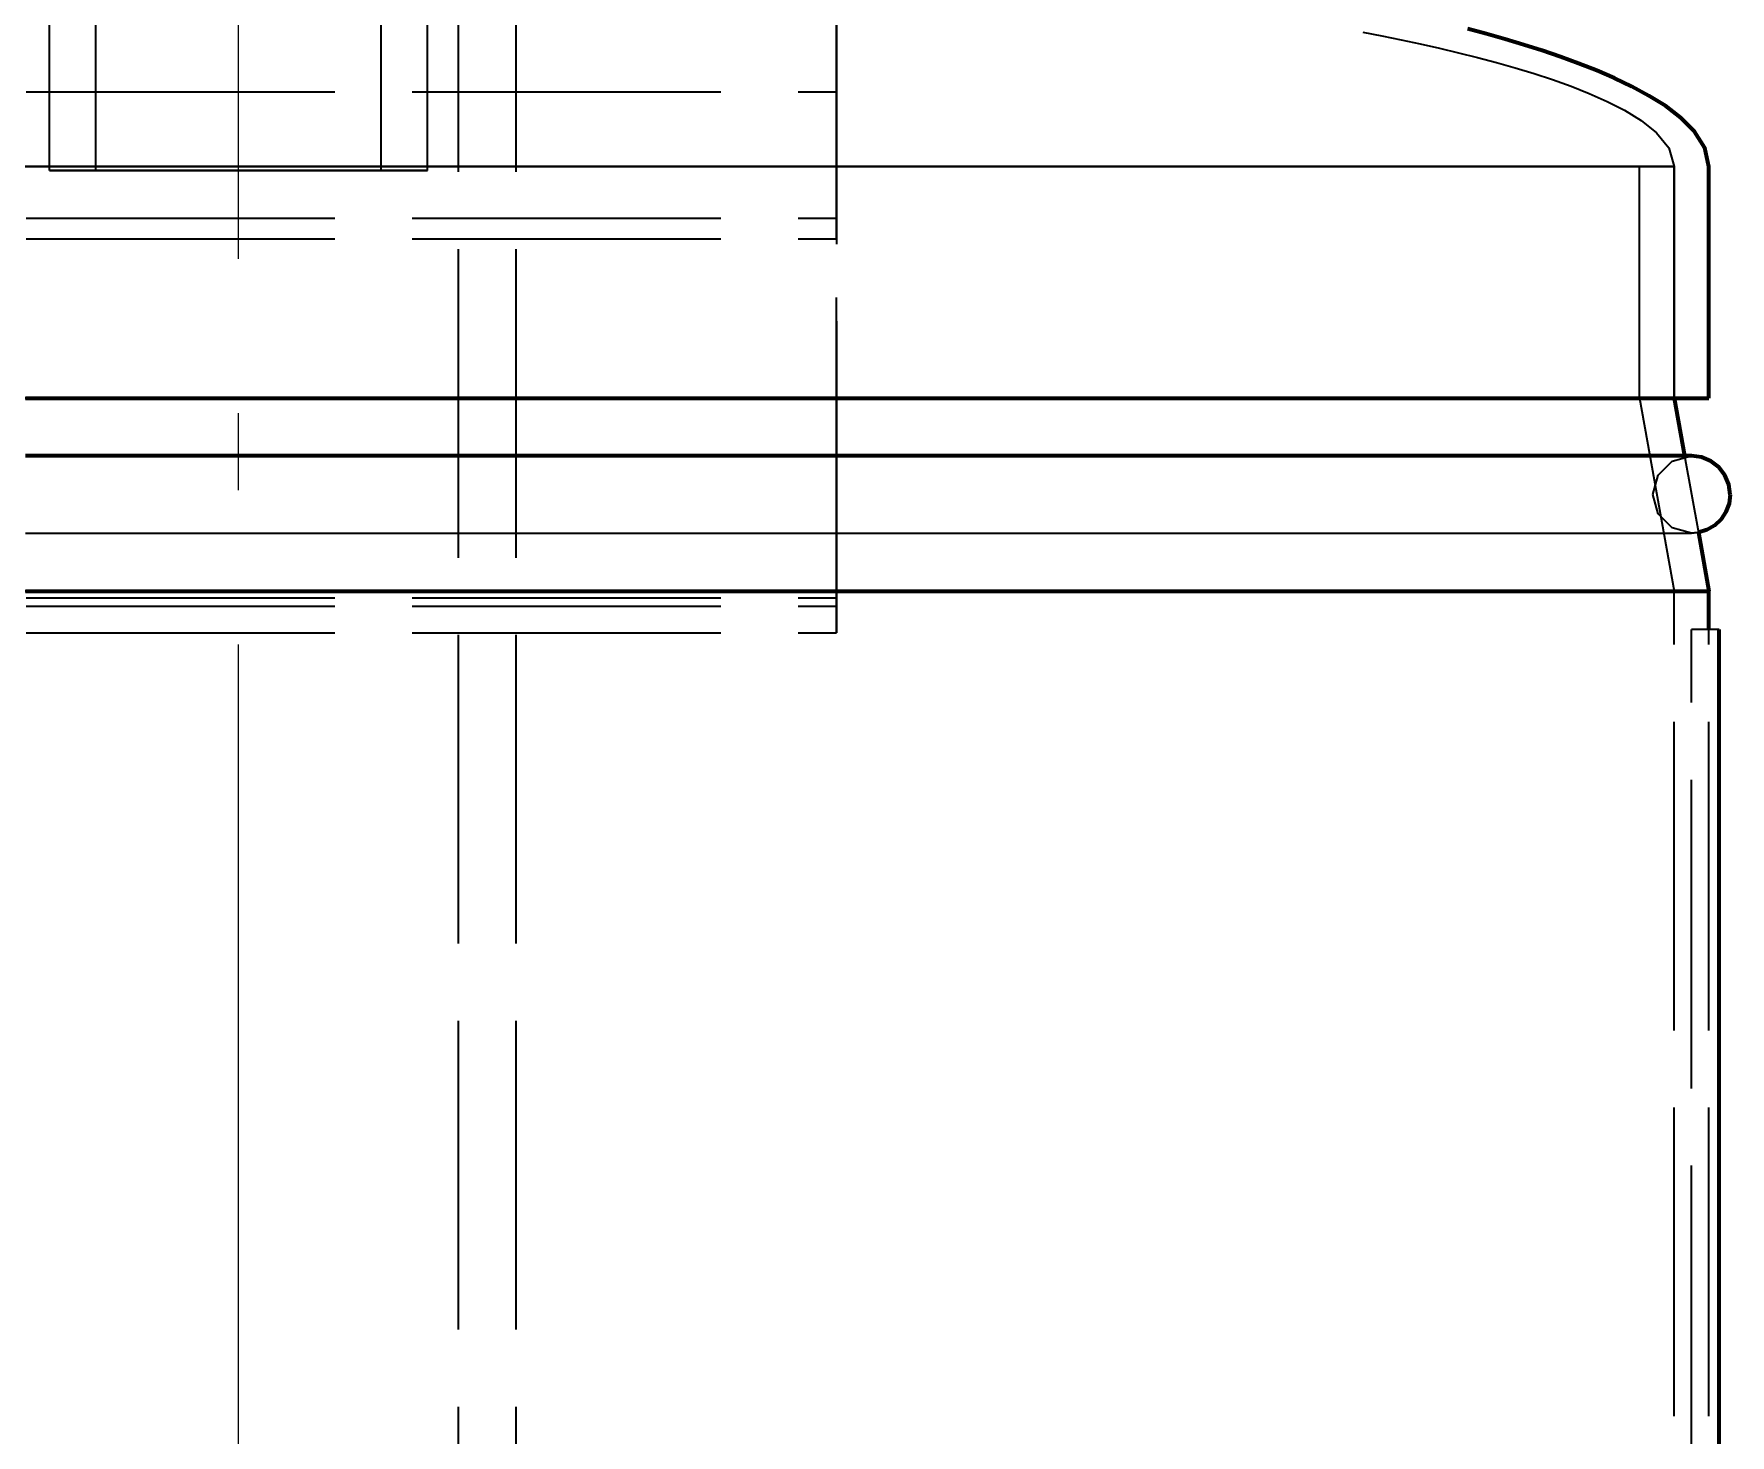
# Model space of a CAD drawing. Header units: millimetres. Extents: x 0 to 2208, y 0 to 420.
# Drawn here: x 195.88 to 217.86, y 222.23 to 240.39 of the extents above; entities that cross this region are included whole.
import ezdxf

# ---------------------------------------------------------------- set-up
doc = ezdxf.new("R2010")
doc.units = ezdxf.units.MM
doc.linetypes.add('IRAM-E-TRAZOS', pattern=[5, 4, -1])
doc.linetypes.add('IRAM-F-TRAZO-PUNTO', pattern=[20, 15, -2, 1, -2])
for name, color, linetype, lineweight in [('01-VISIBLE', 7, 'CONTINUOUS', 70), ('02-OCULTA', 4, 'IRAM-E-TRAZOS', 35), ('03-EJE', 1, 'IRAM-F-TRAZO-PUNTO', 18)]:
    doc.layers.add(name, color=color, linetype=linetype, lineweight=lineweight)

msp = doc.modelspace()

# ---------------------------------------------------------------- linework, layer by layer
at = {"layer": '01-VISIBLE'}
for p, q in [((217.585, 235.668), (217.585, 238.668)), ((217.135, 235.668), (217.27, 234.918)), ((217.449, 233.926), (217.585, 233.168)), ((217.585, 232.668), (217.585, 233.168)), ((217.72, 219.227), (217.72, 232.668))]:
    msp.add_line(p, q, dxfattribs=at)
for points in [[(217.585, 238.668), (217.532, 238.911), (217.398, 239.122), (217.221, 239.3), (217.022, 239.453), (216.809, 239.586), (216.589, 239.705), (216.362, 239.814), (216.132, 239.913), (215.898, 240.005), (215.663, 240.091), (215.425, 240.171), (215.186, 240.247), (214.945, 240.319), (214.704, 240.387), (214.461, 240.451)], [(195.778, 235.668), (196.028, 235.668), (196.279, 235.668), (196.53, 235.668), (196.78, 235.668), (197.031, 235.668), (197.282, 235.668), (197.532, 235.668), (197.783, 235.668), (198.034, 235.668), (198.284, 235.668), (198.535, 235.668), (198.786, 235.668), (199.036, 235.668), (199.287, 235.668), (199.538, 235.668), (199.788, 235.668), (200.039, 235.668), (200.29, 235.668), (200.54, 235.668), (200.791, 235.668), (201.042, 235.668), (201.292, 235.668), (201.543, 235.668), (201.794, 235.668), (202.044, 235.668), (202.295, 235.668), (202.546, 235.668), (202.796, 235.668), (203.047, 235.668), (203.297, 235.668), (203.548, 235.668), (203.799, 235.668), (204.049, 235.668), (204.3, 235.668), (204.551, 235.668), (204.801, 235.668), (205.052, 235.668), (205.303, 235.668), (205.553, 235.668), (205.804, 235.668), (206.055, 235.668), (206.305, 235.668), (206.556, 235.668), (206.807, 235.668), (207.057, 235.668), (207.308, 235.668), (207.559, 235.668), (207.809, 235.668), (208.06, 235.668), (208.311, 235.668), (208.561, 235.668), (208.812, 235.668), (209.063, 235.668), (209.313, 235.668), (209.564, 235.668), (209.815, 235.668), (210.065, 235.668), (210.316, 235.668), (210.567, 235.668), (210.817, 235.668), (211.068, 235.668), (211.319, 235.668), (211.569, 235.668), (211.82, 235.668), (212.071, 235.668), (212.321, 235.668), (212.572, 235.668), (212.822, 235.668), (213.073, 235.668), (213.324, 235.668), (213.574, 235.668), (213.825, 235.668), (214.076, 235.668), (214.326, 235.668), (214.577, 235.668), (214.828, 235.668), (215.078, 235.668), (215.329, 235.668), (215.58, 235.668), (215.83, 235.668), (216.081, 235.668), (216.332, 235.668), (216.582, 235.668), (216.833, 235.668), (217.084, 235.668), (217.334, 235.668), (217.585, 235.668)], [(217.36, 234.918), (217.109, 234.918), (216.858, 234.918), (216.607, 234.918), (216.356, 234.918), (216.105, 234.918), (215.854, 234.918), (215.603, 234.918), (215.352, 234.918), (215.101, 234.918), (214.85, 234.918), (214.599, 234.918), (214.348, 234.918), (214.097, 234.918), (213.846, 234.918), (213.595, 234.918), (213.344, 234.918), (213.093, 234.918), (212.842, 234.918), (212.591, 234.918), (212.34, 234.918), (212.089, 234.918), (211.838, 234.918), (211.587, 234.918), (211.336, 234.918), (211.085, 234.918), (210.834, 234.918), (210.583, 234.918), (210.332, 234.918), (210.081, 234.918), (209.83, 234.918), (209.579, 234.918), (209.328, 234.918), (209.077, 234.918), (208.826, 234.918), (208.575, 234.918), (208.324, 234.918), (208.073, 234.918), (207.822, 234.918), (207.571, 234.918), (207.32, 234.918), (207.069, 234.918), (206.818, 234.918), (206.567, 234.918), (206.316, 234.918), (206.065, 234.918), (205.814, 234.918), (205.563, 234.918), (205.312, 234.918), (205.061, 234.918), (204.81, 234.918), (204.559, 234.918), (204.308, 234.918), (204.057, 234.918), (203.806, 234.918), (203.555, 234.918), (203.304, 234.918), (203.053, 234.918), (202.802, 234.918), (202.551, 234.918), (202.3, 234.918), (202.049, 234.918), (201.798, 234.918), (201.547, 234.918), (201.296, 234.918), (201.045, 234.918), (200.794, 234.918), (200.543, 234.918), (200.292, 234.918), (200.041, 234.918), (199.79, 234.918), (199.539, 234.918), (199.288, 234.918), (199.037, 234.918), (198.786, 234.918), (198.535, 234.918), (198.284, 234.918), (198.033, 234.918), (197.782, 234.918), (197.531, 234.918), (197.28, 234.918), (197.029, 234.918), (196.778, 234.918), (196.527, 234.918), (196.276, 234.918), (196.025, 234.918), (195.774, 234.918)], [(217.36, 234.918), (217.36, 234.918), (217.36, 234.918), (217.36, 234.918), (217.36, 234.918), (217.36, 234.918), (217.36, 234.918)], [(217.86, 234.418), (217.843, 234.547), (217.793, 234.668), (217.714, 234.772), (217.61, 234.851), (217.489, 234.901), (217.36, 234.918)], [(217.86, 234.418), (217.847, 234.303), (217.807, 234.194), (217.744, 234.097), (217.66, 234.018), (217.559, 233.959), (217.449, 233.926)], [(195.778, 233.168), (196.028, 233.168), (196.279, 233.168), (196.53, 233.168), (196.78, 233.168), (197.031, 233.168), (197.282, 233.168), (197.532, 233.168), (197.783, 233.168), (198.034, 233.168), (198.284, 233.168), (198.535, 233.168), (198.786, 233.168), (199.036, 233.168), (199.287, 233.168), (199.538, 233.168), (199.788, 233.168), (200.039, 233.168), (200.29, 233.168), (200.54, 233.168), (200.791, 233.168), (201.042, 233.168), (201.292, 233.168), (201.543, 233.168), (201.794, 233.168), (202.044, 233.168), (202.295, 233.168), (202.546, 233.168), (202.796, 233.168), (203.047, 233.168), (203.297, 233.168), (203.548, 233.168), (203.799, 233.168), (204.049, 233.168), (204.3, 233.168), (204.551, 233.168), (204.801, 233.168), (205.052, 233.168), (205.303, 233.168), (205.553, 233.168), (205.804, 233.168), (206.055, 233.168), (206.305, 233.168), (206.556, 233.168), (206.807, 233.168), (207.057, 233.168), (207.308, 233.168), (207.559, 233.168), (207.809, 233.168), (208.06, 233.168), (208.311, 233.168), (208.561, 233.168), (208.812, 233.168), (209.063, 233.168), (209.313, 233.168), (209.564, 233.168), (209.815, 233.168), (210.065, 233.168), (210.316, 233.168), (210.567, 233.168), (210.817, 233.168), (211.068, 233.168), (211.319, 233.168), (211.569, 233.168), (211.82, 233.168), (212.071, 233.168), (212.321, 233.168), (212.572, 233.168), (212.822, 233.168), (213.073, 233.168), (213.324, 233.168), (213.574, 233.168), (213.825, 233.168), (214.076, 233.168), (214.326, 233.168), (214.577, 233.168), (214.828, 233.168), (215.078, 233.168), (215.329, 233.168), (215.58, 233.168), (215.83, 233.168), (216.081, 233.168), (216.332, 233.168), (216.582, 233.168), (216.833, 233.168), (217.084, 233.168), (217.334, 233.168), (217.585, 233.168)]]:
    msp.add_lwpolyline(points, dxfattribs=at)
at = {"layer": '02-OCULTA'}
for p, q in [((196.085, 238.618), (196.085, 248.568)), ((196.685, 238.618), (196.685, 248.568)), ((200.385, 238.618), (200.385, 248.568)), ((200.985, 238.618), (200.985, 248.568)), ((201.385, 108.598), (201.385, 243.673)), ((202.135, 108.598), (202.135, 243.673)), ((206.285, 241.663), (206.285, 233.078)), ((206.285, 239.638), (206.285, 240.908)), ((190.785, 239.638), (206.285, 239.638)), ((206.285, 237.998), (206.285, 239.638)), ((216.685, 235.668), (216.685, 238.668)), ((217.135, 235.668), (217.135, 238.668)), ((217.135, 238.668), (217.135, 235.668)), ((190.785, 237.998), (206.285, 237.998)), ((206.285, 237.733), (206.285, 237.998)), ((190.785, 237.733), (206.285, 237.733)), ((206.285, 232.973), (206.285, 237.733)), ((216.685, 235.668), (217.135, 233.168)), ((217.27, 234.918), (217.449, 233.926)), ((217.135, 112.473), (217.135, 233.168)), ((190.785, 233.078), (206.285, 233.078)), ((190.785, 232.973), (206.285, 232.973)), ((206.285, 233.078), (206.285, 232.628)), ((206.285, 232.628), (206.285, 232.973)), ((190.785, 232.628), (206.285, 232.628)), ((217.72, 232.668), (217.36, 232.668)), ((217.36, 111.723), (217.36, 232.668)), ((217.36, 111.723), (217.36, 232.668)), ((217.72, 232.668), (217.36, 232.668)), ((217.585, 112.473), (217.585, 232.668)), ((217.72, 111.554), (217.72, 232.668))]:
    msp.add_line(p, q, dxfattribs=at)
for points in [[(213.101, 240.409), (213.35, 240.361), (213.599, 240.31), (213.847, 240.258), (214.095, 240.202), (214.342, 240.144), (214.588, 240.082), (214.833, 240.017), (215.077, 239.948), (215.32, 239.874), (215.561, 239.795), (215.8, 239.71), (216.036, 239.616), (216.268, 239.513), (216.493, 239.397), (216.709, 239.264), (216.907, 239.105), (217.066, 238.909), (217.135, 238.668)], [(195.656, 238.668), (195.906, 238.668), (196.157, 238.668), (196.407, 238.668), (196.657, 238.668), (196.908, 238.668), (197.158, 238.668), (197.408, 238.668), (197.659, 238.668), (197.909, 238.668), (198.159, 238.668), (198.41, 238.668), (198.66, 238.668), (198.911, 238.668), (199.161, 238.668), (199.411, 238.668), (199.662, 238.668), (199.912, 238.668), (200.162, 238.668), (200.413, 238.668), (200.663, 238.668), (200.913, 238.668), (201.164, 238.668), (201.414, 238.668), (201.664, 238.668), (201.915, 238.668), (202.165, 238.668), (202.415, 238.668), (202.666, 238.668), (202.916, 238.668), (203.166, 238.668), (203.417, 238.668), (203.667, 238.668), (203.917, 238.668), (204.168, 238.668), (204.418, 238.668), (204.668, 238.668), (204.919, 238.668), (205.169, 238.668), (205.419, 238.668), (205.67, 238.668), (205.92, 238.668), (206.171, 238.668), (206.421, 238.668), (206.671, 238.668), (206.922, 238.668), (207.172, 238.668), (207.422, 238.668), (207.673, 238.668), (207.923, 238.668), (208.173, 238.668), (208.424, 238.668), (208.674, 238.668), (208.924, 238.668), (209.175, 238.668), (209.425, 238.668), (209.675, 238.668), (209.926, 238.668), (210.176, 238.668), (210.426, 238.668), (210.677, 238.668), (210.927, 238.668), (211.177, 238.668), (211.428, 238.668), (211.678, 238.668), (211.928, 238.668), (212.179, 238.668), (212.429, 238.668), (212.679, 238.668), (212.93, 238.668), (213.18, 238.668), (213.431, 238.668), (213.681, 238.668), (213.931, 238.668), (214.182, 238.668), (214.432, 238.668), (214.682, 238.668), (214.933, 238.668), (215.183, 238.668), (215.433, 238.668), (215.684, 238.668), (215.934, 238.668), (216.184, 238.668), (216.435, 238.668), (216.685, 238.668)], [(198.535, 238.668), (198.283, 238.668), (198.031, 238.668), (197.779, 238.668), (197.527, 238.668), (197.275, 238.668), (197.023, 238.668), (196.77, 238.668), (196.518, 238.668), (196.266, 238.668), (196.014, 238.668), (195.762, 238.668)], [(198.535, 238.668), (198.284, 238.668), (198.032, 238.668), (197.781, 238.668), (197.53, 238.668), (197.278, 238.668), (197.027, 238.668), (196.776, 238.668), (196.524, 238.668), (196.273, 238.668), (196.021, 238.668), (195.77, 238.668)], [(195.77, 238.668), (196.021, 238.668), (196.273, 238.668), (196.524, 238.668), (196.776, 238.668), (197.027, 238.668), (197.278, 238.668), (197.53, 238.668), (197.781, 238.668), (198.032, 238.668), (198.284, 238.668), (198.535, 238.668), (198.786, 238.668), (199.038, 238.668), (199.289, 238.668), (199.54, 238.668), (199.792, 238.668), (200.043, 238.668), (200.294, 238.668), (200.546, 238.668), (200.797, 238.668), (201.049, 238.668), (201.3, 238.668), (201.551, 238.668), (201.803, 238.668), (202.054, 238.668), (202.305, 238.668), (202.557, 238.668), (202.808, 238.668), (203.059, 238.668), (203.311, 238.668), (203.562, 238.668), (203.813, 238.668), (204.065, 238.668), (204.316, 238.668), (204.567, 238.668), (204.819, 238.668), (205.07, 238.668), (205.321, 238.668), (205.573, 238.668), (205.824, 238.668), (206.076, 238.668), (206.327, 238.668), (206.578, 238.668), (206.83, 238.668), (207.081, 238.668), (207.332, 238.668), (207.584, 238.668), (207.835, 238.668), (208.086, 238.668), (208.338, 238.668), (208.589, 238.668), (208.84, 238.668), (209.092, 238.668), (209.343, 238.668), (209.594, 238.668), (209.846, 238.668), (210.097, 238.668), (210.349, 238.668), (210.6, 238.668), (210.851, 238.668), (211.103, 238.668), (211.354, 238.668), (211.605, 238.668), (211.857, 238.668), (212.108, 238.668), (212.359, 238.668), (212.611, 238.668), (212.862, 238.668), (213.113, 238.668), (213.365, 238.668), (213.616, 238.668), (213.867, 238.668), (214.119, 238.668), (214.37, 238.668), (214.621, 238.668), (214.873, 238.668), (215.124, 238.668), (215.376, 238.668), (215.627, 238.668), (215.878, 238.668), (216.13, 238.668), (216.381, 238.668), (216.632, 238.668), (216.884, 238.668), (217.135, 238.668)], [(217.135, 238.668), (216.884, 238.668), (216.632, 238.668), (216.381, 238.668), (216.13, 238.668), (215.878, 238.668), (215.627, 238.668), (215.376, 238.668), (215.124, 238.668), (214.873, 238.668), (214.621, 238.668), (214.37, 238.668), (214.119, 238.668), (213.867, 238.668), (213.616, 238.668), (213.365, 238.668), (213.113, 238.668), (212.862, 238.668), (212.611, 238.668), (212.359, 238.668), (212.108, 238.668), (211.857, 238.668), (211.605, 238.668), (211.354, 238.668), (211.103, 238.668), (210.851, 238.668), (210.6, 238.668), (210.349, 238.668), (210.097, 238.668), (209.846, 238.668), (209.594, 238.668), (209.343, 238.668), (209.092, 238.668), (208.84, 238.668), (208.589, 238.668), (208.338, 238.668), (208.086, 238.668), (207.835, 238.668), (207.584, 238.668), (207.332, 238.668), (207.081, 238.668), (206.83, 238.668), (206.578, 238.668), (206.327, 238.668), (206.076, 238.668), (205.824, 238.668), (205.573, 238.668), (205.321, 238.668), (205.07, 238.668), (204.819, 238.668), (204.567, 238.668), (204.316, 238.668), (204.065, 238.668), (203.813, 238.668), (203.562, 238.668), (203.311, 238.668), (203.059, 238.668), (202.808, 238.668), (202.557, 238.668), (202.305, 238.668), (202.054, 238.668), (201.803, 238.668), (201.551, 238.668), (201.3, 238.668), (201.049, 238.668), (200.797, 238.668), (200.546, 238.668), (200.294, 238.668), (200.043, 238.668), (199.792, 238.668), (199.54, 238.668), (199.289, 238.668), (199.038, 238.668), (198.786, 238.668), (198.535, 238.668)], [(216.685, 238.668), (216.433, 238.668), (216.181, 238.668), (215.929, 238.668), (215.677, 238.668), (215.425, 238.668), (215.172, 238.668), (214.92, 238.668), (214.668, 238.668), (214.416, 238.668), (214.164, 238.668), (213.912, 238.668), (213.66, 238.668), (213.408, 238.668), (213.156, 238.668), (212.904, 238.668), (212.652, 238.668), (212.4, 238.668), (212.148, 238.668), (211.895, 238.668), (211.643, 238.668), (211.391, 238.668), (211.139, 238.668), (210.887, 238.668), (210.635, 238.668), (210.383, 238.668), (210.131, 238.668), (209.879, 238.668), (209.627, 238.668), (209.375, 238.668), (209.123, 238.668), (208.87, 238.668), (208.618, 238.668), (208.366, 238.668), (208.114, 238.668), (207.862, 238.668), (207.61, 238.668), (207.358, 238.668), (207.106, 238.668), (206.854, 238.668), (206.602, 238.668), (206.35, 238.668), (206.097, 238.668), (205.845, 238.668), (205.593, 238.668), (205.341, 238.668), (205.089, 238.668), (204.837, 238.668), (204.585, 238.668), (204.333, 238.668), (204.081, 238.668), (203.829, 238.668), (203.577, 238.668), (203.325, 238.668), (203.072, 238.668), (202.82, 238.668), (202.568, 238.668), (202.316, 238.668), (202.064, 238.668), (201.812, 238.668), (201.56, 238.668), (201.308, 238.668), (201.056, 238.668), (200.804, 238.668), (200.552, 238.668), (200.3, 238.668), (200.047, 238.668), (199.795, 238.668), (199.543, 238.668), (199.291, 238.668), (199.039, 238.668), (198.787, 238.668), (198.535, 238.668)], [(198.535, 238.618), (198.263, 238.618), (197.991, 238.618), (197.718, 238.618), (197.446, 238.618), (197.174, 238.618), (196.902, 238.618), (196.629, 238.618), (196.357, 238.618), (196.085, 238.618)], [(196.085, 238.618), (196.343, 238.618), (196.601, 238.618), (196.859, 238.618), (197.117, 238.618), (197.374, 238.618), (197.632, 238.618), (197.89, 238.618), (198.148, 238.618), (198.406, 238.618), (198.664, 238.618), (198.922, 238.618), (199.18, 238.618), (199.438, 238.618), (199.696, 238.618), (199.953, 238.618), (200.211, 238.618), (200.469, 238.618), (200.727, 238.618), (200.985, 238.618)], [(198.535, 238.618), (198.271, 238.618), (198.006, 238.618), (197.742, 238.618), (197.478, 238.618), (197.214, 238.618), (196.949, 238.618), (196.685, 238.618)], [(196.685, 238.618), (196.949, 238.618), (197.214, 238.618), (197.478, 238.618), (197.742, 238.618), (198.006, 238.618), (198.271, 238.618), (198.535, 238.618), (198.799, 238.618), (199.064, 238.618), (199.328, 238.618), (199.592, 238.618), (199.856, 238.618), (200.121, 238.618), (200.385, 238.618)], [(200.985, 238.618), (200.713, 238.618), (200.441, 238.618), (200.168, 238.618), (199.896, 238.618), (199.624, 238.618), (199.352, 238.618), (199.079, 238.618), (198.807, 238.618), (198.535, 238.618)], [(200.385, 238.618), (200.121, 238.618), (199.856, 238.618), (199.592, 238.618), (199.328, 238.618), (199.064, 238.618), (198.799, 238.618), (198.535, 238.618)], [(195.656, 235.668), (195.906, 235.668), (196.157, 235.668), (196.407, 235.668), (196.657, 235.668), (196.908, 235.668), (197.158, 235.668), (197.408, 235.668), (197.659, 235.668), (197.909, 235.668), (198.159, 235.668), (198.41, 235.668), (198.66, 235.668), (198.911, 235.668), (199.161, 235.668), (199.411, 235.668), (199.662, 235.668), (199.912, 235.668), (200.162, 235.668), (200.413, 235.668), (200.663, 235.668), (200.913, 235.668), (201.164, 235.668), (201.414, 235.668), (201.664, 235.668), (201.915, 235.668), (202.165, 235.668), (202.415, 235.668), (202.666, 235.668), (202.916, 235.668), (203.166, 235.668), (203.417, 235.668), (203.667, 235.668), (203.917, 235.668), (204.168, 235.668), (204.418, 235.668), (204.668, 235.668), (204.919, 235.668), (205.169, 235.668), (205.419, 235.668), (205.67, 235.668), (205.92, 235.668), (206.171, 235.668), (206.421, 235.668), (206.671, 235.668), (206.922, 235.668), (207.172, 235.668), (207.422, 235.668), (207.673, 235.668), (207.923, 235.668), (208.173, 235.668), (208.424, 235.668), (208.674, 235.668), (208.924, 235.668), (209.175, 235.668), (209.425, 235.668), (209.675, 235.668), (209.926, 235.668), (210.176, 235.668), (210.426, 235.668), (210.677, 235.668), (210.927, 235.668), (211.177, 235.668), (211.428, 235.668), (211.678, 235.668), (211.928, 235.668), (212.179, 235.668), (212.429, 235.668), (212.679, 235.668), (212.93, 235.668), (213.18, 235.668), (213.431, 235.668), (213.681, 235.668), (213.931, 235.668), (214.182, 235.668), (214.432, 235.668), (214.682, 235.668), (214.933, 235.668), (215.183, 235.668), (215.433, 235.668), (215.684, 235.668), (215.934, 235.668), (216.184, 235.668), (216.435, 235.668), (216.685, 235.668)], [(198.535, 235.668), (198.283, 235.668), (198.031, 235.668), (197.779, 235.668), (197.527, 235.668), (197.275, 235.668), (197.023, 235.668), (196.77, 235.668), (196.518, 235.668), (196.266, 235.668), (196.014, 235.668), (195.762, 235.668)], [(198.535, 235.668), (198.284, 235.668), (198.032, 235.668), (197.781, 235.668), (197.53, 235.668), (197.278, 235.668), (197.027, 235.668), (196.776, 235.668), (196.524, 235.668), (196.273, 235.668), (196.021, 235.668), (195.77, 235.668)], [(195.77, 235.668), (196.021, 235.668), (196.273, 235.668), (196.524, 235.668), (196.776, 235.668), (197.027, 235.668), (197.278, 235.668), (197.53, 235.668), (197.781, 235.668), (198.032, 235.668), (198.284, 235.668), (198.535, 235.668), (198.786, 235.668), (199.038, 235.668), (199.289, 235.668), (199.54, 235.668), (199.792, 235.668), (200.043, 235.668), (200.294, 235.668), (200.546, 235.668), (200.797, 235.668), (201.049, 235.668), (201.3, 235.668), (201.551, 235.668), (201.803, 235.668), (202.054, 235.668), (202.305, 235.668), (202.557, 235.668), (202.808, 235.668), (203.059, 235.668), (203.311, 235.668), (203.562, 235.668), (203.813, 235.668), (204.065, 235.668), (204.316, 235.668), (204.567, 235.668), (204.819, 235.668), (205.07, 235.668), (205.321, 235.668), (205.573, 235.668), (205.824, 235.668), (206.076, 235.668), (206.327, 235.668), (206.578, 235.668), (206.83, 235.668), (207.081, 235.668), (207.332, 235.668), (207.584, 235.668), (207.835, 235.668), (208.086, 235.668), (208.338, 235.668), (208.589, 235.668), (208.84, 235.668), (209.092, 235.668), (209.343, 235.668), (209.594, 235.668), (209.846, 235.668), (210.097, 235.668), (210.349, 235.668), (210.6, 235.668), (210.851, 235.668), (211.103, 235.668), (211.354, 235.668), (211.605, 235.668), (211.857, 235.668), (212.108, 235.668), (212.359, 235.668), (212.611, 235.668), (212.862, 235.668), (213.113, 235.668), (213.365, 235.668), (213.616, 235.668), (213.867, 235.668), (214.119, 235.668), (214.37, 235.668), (214.621, 235.668), (214.873, 235.668), (215.124, 235.668), (215.376, 235.668), (215.627, 235.668), (215.878, 235.668), (216.13, 235.668), (216.381, 235.668), (216.632, 235.668), (216.884, 235.668), (217.135, 235.668)], [(198.535, 235.668), (198.284, 235.668), (198.032, 235.668), (197.781, 235.668), (197.53, 235.668), (197.278, 235.668), (197.027, 235.668), (196.776, 235.668), (196.524, 235.668), (196.273, 235.668), (196.021, 235.668), (195.77, 235.668)], [(195.77, 235.668), (196.021, 235.668), (196.273, 235.668), (196.524, 235.668), (196.776, 235.668), (197.027, 235.668), (197.278, 235.668), (197.53, 235.668), (197.781, 235.668), (198.032, 235.668), (198.284, 235.668), (198.535, 235.668), (198.786, 235.668), (199.038, 235.668), (199.289, 235.668), (199.54, 235.668), (199.792, 235.668), (200.043, 235.668), (200.294, 235.668), (200.546, 235.668), (200.797, 235.668), (201.049, 235.668), (201.3, 235.668), (201.551, 235.668), (201.803, 235.668), (202.054, 235.668), (202.305, 235.668), (202.557, 235.668), (202.808, 235.668), (203.059, 235.668), (203.311, 235.668), (203.562, 235.668), (203.813, 235.668), (204.065, 235.668), (204.316, 235.668), (204.567, 235.668), (204.819, 235.668), (205.07, 235.668), (205.321, 235.668), (205.573, 235.668), (205.824, 235.668), (206.076, 235.668), (206.327, 235.668), (206.578, 235.668), (206.83, 235.668), (207.081, 235.668), (207.332, 235.668), (207.584, 235.668), (207.835, 235.668), (208.086, 235.668), (208.338, 235.668), (208.589, 235.668), (208.84, 235.668), (209.092, 235.668), (209.343, 235.668), (209.594, 235.668), (209.846, 235.668), (210.097, 235.668), (210.349, 235.668), (210.6, 235.668), (210.851, 235.668), (211.103, 235.668), (211.354, 235.668), (211.605, 235.668), (211.857, 235.668), (212.108, 235.668), (212.359, 235.668), (212.611, 235.668), (212.862, 235.668), (213.113, 235.668), (213.365, 235.668), (213.616, 235.668), (213.867, 235.668), (214.119, 235.668), (214.37, 235.668), (214.621, 235.668), (214.873, 235.668), (215.124, 235.668), (215.376, 235.668), (215.627, 235.668), (215.878, 235.668), (216.13, 235.668), (216.381, 235.668), (216.632, 235.668), (216.884, 235.668), (217.135, 235.668)], [(198.535, 235.668), (198.284, 235.668), (198.034, 235.668), (197.783, 235.668), (197.532, 235.668), (197.282, 235.668), (197.031, 235.668), (196.78, 235.668), (196.53, 235.668), (196.279, 235.668), (196.028, 235.668), (195.778, 235.668)], [(217.135, 235.668), (216.884, 235.668), (216.632, 235.668), (216.381, 235.668), (216.13, 235.668), (215.878, 235.668), (215.627, 235.668), (215.376, 235.668), (215.124, 235.668), (214.873, 235.668), (214.621, 235.668), (214.37, 235.668), (214.119, 235.668), (213.867, 235.668), (213.616, 235.668), (213.365, 235.668), (213.113, 235.668), (212.862, 235.668), (212.611, 235.668), (212.359, 235.668), (212.108, 235.668), (211.857, 235.668), (211.605, 235.668), (211.354, 235.668), (211.103, 235.668), (210.851, 235.668), (210.6, 235.668), (210.349, 235.668), (210.097, 235.668), (209.846, 235.668), (209.594, 235.668), (209.343, 235.668), (209.092, 235.668), (208.84, 235.668), (208.589, 235.668), (208.338, 235.668), (208.086, 235.668), (207.835, 235.668), (207.584, 235.668), (207.332, 235.668), (207.081, 235.668), (206.83, 235.668), (206.578, 235.668), (206.327, 235.668), (206.076, 235.668), (205.824, 235.668), (205.573, 235.668), (205.321, 235.668), (205.07, 235.668), (204.819, 235.668), (204.567, 235.668), (204.316, 235.668), (204.065, 235.668), (203.813, 235.668), (203.562, 235.668), (203.311, 235.668), (203.059, 235.668), (202.808, 235.668), (202.557, 235.668), (202.305, 235.668), (202.054, 235.668), (201.803, 235.668), (201.551, 235.668), (201.3, 235.668), (201.049, 235.668), (200.797, 235.668), (200.546, 235.668), (200.294, 235.668), (200.043, 235.668), (199.792, 235.668), (199.54, 235.668), (199.289, 235.668), (199.038, 235.668), (198.786, 235.668), (198.535, 235.668)], [(216.685, 235.668), (216.433, 235.668), (216.181, 235.668), (215.929, 235.668), (215.677, 235.668), (215.425, 235.668), (215.172, 235.668), (214.92, 235.668), (214.668, 235.668), (214.416, 235.668), (214.164, 235.668), (213.912, 235.668), (213.66, 235.668), (213.408, 235.668), (213.156, 235.668), (212.904, 235.668), (212.652, 235.668), (212.4, 235.668), (212.148, 235.668), (211.895, 235.668), (211.643, 235.668), (211.391, 235.668), (211.139, 235.668), (210.887, 235.668), (210.635, 235.668), (210.383, 235.668), (210.131, 235.668), (209.879, 235.668), (209.627, 235.668), (209.375, 235.668), (209.123, 235.668), (208.87, 235.668), (208.618, 235.668), (208.366, 235.668), (208.114, 235.668), (207.862, 235.668), (207.61, 235.668), (207.358, 235.668), (207.106, 235.668), (206.854, 235.668), (206.602, 235.668), (206.35, 235.668), (206.097, 235.668), (205.845, 235.668), (205.593, 235.668), (205.341, 235.668), (205.089, 235.668), (204.837, 235.668), (204.585, 235.668), (204.333, 235.668), (204.081, 235.668), (203.829, 235.668), (203.577, 235.668), (203.325, 235.668), (203.072, 235.668), (202.82, 235.668), (202.568, 235.668), (202.316, 235.668), (202.064, 235.668), (201.812, 235.668), (201.56, 235.668), (201.308, 235.668), (201.056, 235.668), (200.804, 235.668), (200.552, 235.668), (200.3, 235.668), (200.047, 235.668), (199.795, 235.668), (199.543, 235.668), (199.291, 235.668), (199.039, 235.668), (198.787, 235.668), (198.535, 235.668)], [(217.585, 235.668), (217.334, 235.668), (217.084, 235.668), (216.833, 235.668), (216.582, 235.668), (216.332, 235.668), (216.081, 235.668), (215.83, 235.668), (215.58, 235.668), (215.329, 235.668), (215.078, 235.668), (214.828, 235.668), (214.577, 235.668), (214.326, 235.668), (214.076, 235.668), (213.825, 235.668), (213.574, 235.668), (213.324, 235.668), (213.073, 235.668), (212.822, 235.668), (212.572, 235.668), (212.321, 235.668), (212.071, 235.668), (211.82, 235.668), (211.569, 235.668), (211.319, 235.668), (211.068, 235.668), (210.817, 235.668), (210.567, 235.668), (210.316, 235.668), (210.065, 235.668), (209.815, 235.668), (209.564, 235.668), (209.313, 235.668), (209.063, 235.668), (208.812, 235.668), (208.561, 235.668), (208.311, 235.668), (208.06, 235.668), (207.809, 235.668), (207.559, 235.668), (207.308, 235.668), (207.057, 235.668), (206.807, 235.668), (206.556, 235.668), (206.305, 235.668), (206.055, 235.668), (205.804, 235.668), (205.553, 235.668), (205.303, 235.668), (205.052, 235.668), (204.801, 235.668), (204.551, 235.668), (204.3, 235.668), (204.049, 235.668), (203.799, 235.668), (203.548, 235.668), (203.297, 235.668), (203.047, 235.668), (202.796, 235.668), (202.546, 235.668), (202.295, 235.668), (202.044, 235.668), (201.794, 235.668), (201.543, 235.668), (201.292, 235.668), (201.042, 235.668), (200.791, 235.668), (200.54, 235.668), (200.29, 235.668), (200.039, 235.668), (199.788, 235.668), (199.538, 235.668), (199.287, 235.668), (199.036, 235.668), (198.786, 235.668), (198.535, 235.668)], [(217.135, 235.668), (216.884, 235.668), (216.632, 235.668), (216.381, 235.668), (216.13, 235.668), (215.878, 235.668), (215.627, 235.668), (215.376, 235.668), (215.124, 235.668), (214.873, 235.668), (214.621, 235.668), (214.37, 235.668), (214.119, 235.668), (213.867, 235.668), (213.616, 235.668), (213.365, 235.668), (213.113, 235.668), (212.862, 235.668), (212.611, 235.668), (212.359, 235.668), (212.108, 235.668), (211.857, 235.668), (211.605, 235.668), (211.354, 235.668), (211.103, 235.668), (210.851, 235.668), (210.6, 235.668), (210.349, 235.668), (210.097, 235.668), (209.846, 235.668), (209.594, 235.668), (209.343, 235.668), (209.092, 235.668), (208.84, 235.668), (208.589, 235.668), (208.338, 235.668), (208.086, 235.668), (207.835, 235.668), (207.584, 235.668), (207.332, 235.668), (207.081, 235.668), (206.83, 235.668), (206.578, 235.668), (206.327, 235.668), (206.076, 235.668), (205.824, 235.668), (205.573, 235.668), (205.321, 235.668), (205.07, 235.668), (204.819, 235.668), (204.567, 235.668), (204.316, 235.668), (204.065, 235.668), (203.813, 235.668), (203.562, 235.668), (203.311, 235.668), (203.059, 235.668), (202.808, 235.668), (202.557, 235.668), (202.305, 235.668), (202.054, 235.668), (201.803, 235.668), (201.551, 235.668), (201.3, 235.668), (201.049, 235.668), (200.797, 235.668), (200.546, 235.668), (200.294, 235.668), (200.043, 235.668), (199.792, 235.668), (199.54, 235.668), (199.289, 235.668), (199.038, 235.668), (198.786, 235.668), (198.535, 235.668)], [(198.535, 234.918), (198.284, 234.918), (198.033, 234.918), (197.782, 234.918), (197.531, 234.918), (197.28, 234.918), (197.029, 234.918), (196.778, 234.918), (196.527, 234.918), (196.276, 234.918), (196.025, 234.918), (195.774, 234.918)], [(198.535, 234.918), (198.786, 234.918), (199.037, 234.918), (199.288, 234.918), (199.539, 234.918), (199.79, 234.918), (200.041, 234.918), (200.292, 234.918), (200.543, 234.918), (200.794, 234.918), (201.045, 234.918), (201.296, 234.918), (201.547, 234.918), (201.798, 234.918), (202.049, 234.918), (202.3, 234.918), (202.551, 234.918), (202.802, 234.918), (203.053, 234.918), (203.304, 234.918), (203.555, 234.918), (203.806, 234.918), (204.057, 234.918), (204.308, 234.918), (204.559, 234.918), (204.81, 234.918), (205.061, 234.918), (205.312, 234.918), (205.563, 234.918), (205.814, 234.918), (206.065, 234.918), (206.316, 234.918), (206.567, 234.918), (206.818, 234.918), (207.069, 234.918), (207.32, 234.918), (207.571, 234.918), (207.822, 234.918), (208.073, 234.918), (208.324, 234.918), (208.575, 234.918), (208.826, 234.918), (209.077, 234.918), (209.328, 234.918), (209.579, 234.918), (209.83, 234.918), (210.081, 234.918), (210.332, 234.918), (210.583, 234.918), (210.834, 234.918), (211.085, 234.918), (211.336, 234.918), (211.587, 234.918), (211.838, 234.918), (212.089, 234.918), (212.34, 234.918), (212.591, 234.918), (212.842, 234.918), (213.093, 234.918), (213.344, 234.918), (213.595, 234.918), (213.846, 234.918), (214.097, 234.918), (214.348, 234.918), (214.599, 234.918), (214.85, 234.918), (215.101, 234.918), (215.352, 234.918), (215.603, 234.918), (215.854, 234.918), (216.105, 234.918), (216.356, 234.918), (216.607, 234.918), (216.858, 234.918), (217.109, 234.918), (217.36, 234.918)], [(217.36, 233.918), (217.11, 233.985), (216.927, 234.168), (216.86, 234.418), (216.927, 234.668), (217.11, 234.851), (217.36, 234.918)], [(195.774, 233.918), (196.025, 233.918), (196.276, 233.918), (196.527, 233.918), (196.778, 233.918), (197.029, 233.918), (197.28, 233.918), (197.531, 233.918), (197.782, 233.918), (198.033, 233.918), (198.284, 233.918), (198.535, 233.918)], [(195.774, 233.918), (196.025, 233.918), (196.276, 233.918), (196.527, 233.918), (196.778, 233.918), (197.029, 233.918), (197.28, 233.918), (197.531, 233.918), (197.782, 233.918), (198.033, 233.918), (198.284, 233.918), (198.535, 233.918), (198.786, 233.918), (199.037, 233.918), (199.288, 233.918), (199.539, 233.918), (199.79, 233.918), (200.041, 233.918), (200.292, 233.918), (200.543, 233.918), (200.794, 233.918), (201.045, 233.918), (201.296, 233.918), (201.547, 233.918), (201.798, 233.918), (202.049, 233.918), (202.3, 233.918), (202.551, 233.918), (202.802, 233.918), (203.053, 233.918), (203.304, 233.918), (203.555, 233.918), (203.806, 233.918), (204.057, 233.918), (204.308, 233.918), (204.559, 233.918), (204.81, 233.918), (205.061, 233.918), (205.312, 233.918), (205.563, 233.918), (205.814, 233.918), (206.065, 233.918), (206.316, 233.918), (206.567, 233.918), (206.818, 233.918), (207.069, 233.918), (207.32, 233.918), (207.571, 233.918), (207.822, 233.918), (208.073, 233.918), (208.324, 233.918), (208.575, 233.918), (208.826, 233.918), (209.077, 233.918), (209.328, 233.918), (209.579, 233.918), (209.83, 233.918), (210.081, 233.918), (210.332, 233.918), (210.583, 233.918), (210.834, 233.918), (211.085, 233.918), (211.336, 233.918), (211.587, 233.918), (211.838, 233.918), (212.089, 233.918), (212.34, 233.918), (212.591, 233.918), (212.842, 233.918), (213.093, 233.918), (213.344, 233.918), (213.595, 233.918), (213.846, 233.918), (214.097, 233.918), (214.348, 233.918), (214.599, 233.918), (214.85, 233.918), (215.101, 233.918), (215.352, 233.918), (215.603, 233.918), (215.854, 233.918), (216.105, 233.918), (216.356, 233.918), (216.607, 233.918), (216.858, 233.918), (217.109, 233.918), (217.36, 233.918)], [(198.535, 233.918), (198.786, 233.918), (199.037, 233.918), (199.288, 233.918), (199.539, 233.918), (199.79, 233.918), (200.041, 233.918), (200.292, 233.918), (200.543, 233.918), (200.794, 233.918), (201.045, 233.918), (201.296, 233.918), (201.547, 233.918), (201.798, 233.918), (202.049, 233.918), (202.3, 233.918), (202.551, 233.918), (202.802, 233.918), (203.053, 233.918), (203.304, 233.918), (203.555, 233.918), (203.806, 233.918), (204.057, 233.918), (204.308, 233.918), (204.559, 233.918), (204.81, 233.918), (205.061, 233.918), (205.312, 233.918), (205.563, 233.918), (205.814, 233.918), (206.065, 233.918), (206.316, 233.918), (206.567, 233.918), (206.818, 233.918), (207.069, 233.918), (207.32, 233.918), (207.571, 233.918), (207.822, 233.918), (208.073, 233.918), (208.324, 233.918), (208.575, 233.918), (208.826, 233.918), (209.077, 233.918), (209.328, 233.918), (209.579, 233.918), (209.83, 233.918), (210.081, 233.918), (210.332, 233.918), (210.583, 233.918), (210.834, 233.918), (211.085, 233.918), (211.336, 233.918), (211.587, 233.918), (211.838, 233.918), (212.089, 233.918), (212.34, 233.918), (212.591, 233.918), (212.842, 233.918), (213.093, 233.918), (213.344, 233.918), (213.595, 233.918), (213.846, 233.918), (214.097, 233.918), (214.348, 233.918), (214.599, 233.918), (214.85, 233.918), (215.101, 233.918), (215.352, 233.918), (215.603, 233.918), (215.854, 233.918), (216.105, 233.918), (216.356, 233.918), (216.607, 233.918), (216.858, 233.918), (217.109, 233.918), (217.36, 233.918)], [(217.449, 233.926), (217.434, 233.923), (217.419, 233.922), (217.404, 233.92), (217.39, 233.919), (217.375, 233.918), (217.36, 233.918)], [(198.535, 233.168), (198.284, 233.168), (198.032, 233.168), (197.781, 233.168), (197.53, 233.168), (197.278, 233.168), (197.027, 233.168), (196.776, 233.168), (196.524, 233.168), (196.273, 233.168), (196.021, 233.168), (195.77, 233.168)], [(195.77, 233.168), (196.021, 233.168), (196.273, 233.168), (196.524, 233.168), (196.776, 233.168), (197.027, 233.168), (197.278, 233.168), (197.53, 233.168), (197.781, 233.168), (198.032, 233.168), (198.284, 233.168), (198.535, 233.168), (198.786, 233.168), (199.038, 233.168), (199.289, 233.168), (199.54, 233.168), (199.792, 233.168), (200.043, 233.168), (200.294, 233.168), (200.546, 233.168), (200.797, 233.168), (201.049, 233.168), (201.3, 233.168), (201.551, 233.168), (201.803, 233.168), (202.054, 233.168), (202.305, 233.168), (202.557, 233.168), (202.808, 233.168), (203.059, 233.168), (203.311, 233.168), (203.562, 233.168), (203.813, 233.168), (204.065, 233.168), (204.316, 233.168), (204.567, 233.168), (204.819, 233.168), (205.07, 233.168), (205.321, 233.168), (205.573, 233.168), (205.824, 233.168), (206.076, 233.168), (206.327, 233.168), (206.578, 233.168), (206.83, 233.168), (207.081, 233.168), (207.332, 233.168), (207.584, 233.168), (207.835, 233.168), (208.086, 233.168), (208.338, 233.168), (208.589, 233.168), (208.84, 233.168), (209.092, 233.168), (209.343, 233.168), (209.594, 233.168), (209.846, 233.168), (210.097, 233.168), (210.349, 233.168), (210.6, 233.168), (210.851, 233.168), (211.103, 233.168), (211.354, 233.168), (211.605, 233.168), (211.857, 233.168), (212.108, 233.168), (212.359, 233.168), (212.611, 233.168), (212.862, 233.168), (213.113, 233.168), (213.365, 233.168), (213.616, 233.168), (213.867, 233.168), (214.119, 233.168), (214.37, 233.168), (214.621, 233.168), (214.873, 233.168), (215.124, 233.168), (215.376, 233.168), (215.627, 233.168), (215.878, 233.168), (216.13, 233.168), (216.381, 233.168), (216.632, 233.168), (216.884, 233.168), (217.135, 233.168)], [(198.535, 233.168), (198.284, 233.168), (198.034, 233.168), (197.783, 233.168), (197.532, 233.168), (197.282, 233.168), (197.031, 233.168), (196.78, 233.168), (196.53, 233.168), (196.279, 233.168), (196.028, 233.168), (195.778, 233.168)], [(217.585, 233.168), (217.334, 233.168), (217.084, 233.168), (216.833, 233.168), (216.582, 233.168), (216.332, 233.168), (216.081, 233.168), (215.83, 233.168), (215.58, 233.168), (215.329, 233.168), (215.078, 233.168), (214.828, 233.168), (214.577, 233.168), (214.326, 233.168), (214.076, 233.168), (213.825, 233.168), (213.574, 233.168), (213.324, 233.168), (213.073, 233.168), (212.822, 233.168), (212.572, 233.168), (212.321, 233.168), (212.071, 233.168), (211.82, 233.168), (211.569, 233.168), (211.319, 233.168), (211.068, 233.168), (210.817, 233.168), (210.567, 233.168), (210.316, 233.168), (210.065, 233.168), (209.815, 233.168), (209.564, 233.168), (209.313, 233.168), (209.063, 233.168), (208.812, 233.168), (208.561, 233.168), (208.311, 233.168), (208.06, 233.168), (207.809, 233.168), (207.559, 233.168), (207.308, 233.168), (207.057, 233.168), (206.807, 233.168), (206.556, 233.168), (206.305, 233.168), (206.055, 233.168), (205.804, 233.168), (205.553, 233.168), (205.303, 233.168), (205.052, 233.168), (204.801, 233.168), (204.551, 233.168), (204.3, 233.168), (204.049, 233.168), (203.799, 233.168), (203.548, 233.168), (203.297, 233.168), (203.047, 233.168), (202.796, 233.168), (202.546, 233.168), (202.295, 233.168), (202.044, 233.168), (201.794, 233.168), (201.543, 233.168), (201.292, 233.168), (201.042, 233.168), (200.791, 233.168), (200.54, 233.168), (200.29, 233.168), (200.039, 233.168), (199.788, 233.168), (199.538, 233.168), (199.287, 233.168), (199.036, 233.168), (198.786, 233.168), (198.535, 233.168)], [(217.135, 233.168), (216.884, 233.168), (216.632, 233.168), (216.381, 233.168), (216.13, 233.168), (215.878, 233.168), (215.627, 233.168), (215.376, 233.168), (215.124, 233.168), (214.873, 233.168), (214.621, 233.168), (214.37, 233.168), (214.119, 233.168), (213.867, 233.168), (213.616, 233.168), (213.365, 233.168), (213.113, 233.168), (212.862, 233.168), (212.611, 233.168), (212.359, 233.168), (212.108, 233.168), (211.857, 233.168), (211.605, 233.168), (211.354, 233.168), (211.103, 233.168), (210.851, 233.168), (210.6, 233.168), (210.349, 233.168), (210.097, 233.168), (209.846, 233.168), (209.594, 233.168), (209.343, 233.168), (209.092, 233.168), (208.84, 233.168), (208.589, 233.168), (208.338, 233.168), (208.086, 233.168), (207.835, 233.168), (207.584, 233.168), (207.332, 233.168), (207.081, 233.168), (206.83, 233.168), (206.578, 233.168), (206.327, 233.168), (206.076, 233.168), (205.824, 233.168), (205.573, 233.168), (205.321, 233.168), (205.07, 233.168), (204.819, 233.168), (204.567, 233.168), (204.316, 233.168), (204.065, 233.168), (203.813, 233.168), (203.562, 233.168), (203.311, 233.168), (203.059, 233.168), (202.808, 233.168), (202.557, 233.168), (202.305, 233.168), (202.054, 233.168), (201.803, 233.168), (201.551, 233.168), (201.3, 233.168), (201.049, 233.168), (200.797, 233.168), (200.546, 233.168), (200.294, 233.168), (200.043, 233.168), (199.792, 233.168), (199.54, 233.168), (199.289, 233.168), (199.038, 233.168), (198.786, 233.168), (198.535, 233.168)]]:
    msp.add_lwpolyline(points, dxfattribs=at)
at = {"layer": '03-EJE'}
msp.add_line((198.535, 97.473), (198.535, 262.968), dxfattribs=at)

doc.saveas('drawing.dxf')
